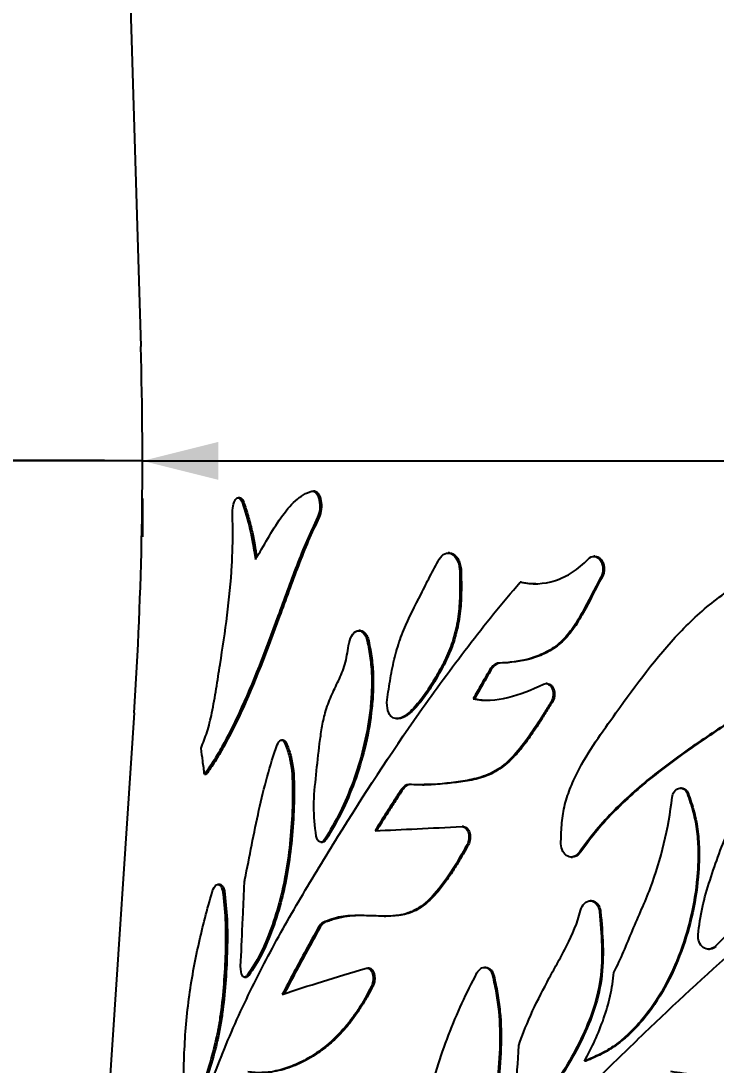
# Model space of a CAD drawing. Header units: millimetres. Extents: x 10 to 459, y 8 to 584.
# Drawn here: x 293 to 311.29, y 360.91 to 388.37 of the extents above; entities that cross this region are included whole.
import ezdxf

# ---------------------------------------------------------------- set-up
doc = ezdxf.new("R2010")
doc.units = ezdxf.units.MM
doc.layers.add('DIMENSIONS', color=2, linetype='Continuous')
doc.layers.add('OUTLINE', color=7, linetype='Continuous', lineweight=25)
doc.styles.add('SLDTEXTSTYLE0', font='TXT', dxfattribs={"width": 0.75})
doc.dimstyles.new('SLDDIMSTYLE5', dxfattribs={"dimtxt": 3.5, "dimasz": 2, "dimexe": 0, "dimexo": 0.0625, "dimgap": 0.875, "dimtad": 1, "dimrnd": 1e-09, "dimzin": 12, "dimdsep": 46, "dimtxsty": 'SLDTEXTSTYLE0', "dimsah": 1, "dimcen": 0.09, "dimadec": 0, "dimazin": 3, "dimtfac": 1, "dimtofl": 0, "dimtmove": 0, "dimatfit": 3, "dimfxl": 0, "dimfrac": 2, "dimtolj": 1, "dimtzin": 12, "dimarcsym": 0})
doc.dimstyles.new('SLDDIMSTYLE6', dxfattribs={"dimtxt": 3.5, "dimasz": 2, "dimexe": 0, "dimexo": 0.0625, "dimgap": 0.875, "dimtad": 1, "dimrnd": 1e-09, "dimzin": 12, "dimdsep": 46, "dimtxsty": 'SLDTEXTSTYLE0', "dimsah": 1, "dimcen": 0.09, "dimadec": 0, "dimazin": 3, "dimtol": 1, "dimtp": 1.6, "dimtm": 1.6, "dimtfac": 1, "dimtofl": 0, "dimtmove": 0, "dimatfit": 3, "dimfxl": 0, "dimfrac": 2, "dimtolj": 1, "dimarcsym": 0})

# ---------------------------------------------------------------- blocks, each defined once
blk = doc.blocks.new('_D_6')
at = {"layer": 'DIMENSIONS'}
for p, q in [((292.45, 474.305), (259.387, 474.305)), ((261.387, 311.805), (261.387, 474.305)), ((299.208, 311.805), (259.387, 311.805))]:
    blk.add_line(p, q, dxfattribs=at)
for points in [[(261.387, 474.305), (260.887, 472.305), (261.887, 472.305)], [(261.387, 311.805), (261.887, 313.805), (260.887, 313.805)]]:
    blk.add_solid(points, dxfattribs=at)
at = {"layer": 'DIMENSIONS', "insert": (256.875, 387.236), "char_height": 3.5, "attachment_point": 1, "rotation": 90, "style": 'SLDTEXTSTYLE0'}
blk.add_mtext('162,5', dxfattribs=at)
blk = doc.blocks.new('_D_7')
at = {"layer": 'DIMENSIONS'}
for p, q in [((295.2, 376.805), (267.387, 376.805)), ((269.387, 311.805), (269.387, 376.805)), ((299.208, 311.805), (267.387, 311.805))]:
    blk.add_line(p, q, dxfattribs=at)
for points in [[(269.387, 376.805), (268.887, 374.805), (269.887, 374.805)], [(269.387, 311.805), (269.887, 313.805), (268.887, 313.805)]]:
    blk.add_solid(points, dxfattribs=at)
at = {"layer": 'DIMENSIONS', "insert": (264.875, 341.719), "char_height": 3.5, "attachment_point": 1, "rotation": 90, "style": 'SLDTEXTSTYLE0'}
blk.add_mtext('65', dxfattribs=at)
blk = doc.blocks.new('_D_8')
at = {"layer": 'DIMENSIONS'}
for p, q in [((316.213, 571.805), (251.387, 571.805)), ((253.387, 311.805), (253.387, 571.805)), ((299.208, 311.805), (251.387, 311.805))]:
    blk.add_line(p, q, dxfattribs=at)
for points in [[(253.387, 571.805), (252.887, 569.805), (253.887, 569.805)], [(253.387, 311.805), (253.887, 313.805), (252.887, 313.805)]]:
    blk.add_solid(points, dxfattribs=at)
at = {"layer": 'DIMENSIONS', "attachment_point": 1, "rotation": 90, "style": 'SLDTEXTSTYLE0'}
for s, insert, char_height in [('±1,60', (249.886, 442.183), 2.5), ('260', (248.875, 433.132), 3.5)]:
    blk.add_mtext(s, dxfattribs=dict(at, insert=insert, char_height=char_height))
blk = doc.blocks.new('_D_24')
at = {"layer": 'DIMENSIONS'}
for p, q in [((296.2, 376.798), (281.118, 376.798)), ((296.2, 376.798), (359.2, 376.798)), ((296.2, 375.805), (296.2, 374.798)), ((359.2, 375.805), (359.2, 374.798))]:
    blk.add_line(p, q, dxfattribs=at)
for points in [[(296.2, 376.798), (298.2, 376.298), (298.2, 377.298)], [(359.2, 376.798), (357.2, 377.298), (357.2, 376.298)]]:
    blk.add_solid(points, dxfattribs=at)
at = {"layer": 'DIMENSIONS', "char_height": 3.5, "attachment_point": 1, "style": 'SLDTEXTSTYLE0'}
for s, insert in [('%%c', (281.118, 381.31)), ('63', (286.397, 381.363))]:
    blk.add_mtext(s, dxfattribs=dict(at, insert=insert))

msp = doc.modelspace()

# ---------------------------------------------------------------- linework, layer by layer
at = {"layer": 'OUTLINE'}
for p, q in [((293.495, 468.301), (296.155, 379.809)), ((300.741, 375.997), (300.697, 375.997)), ((298.763, 375.828), (298.717, 375.828)), ((304.277, 374.376), (304.239, 374.376)), ((308.106, 374.288), (308.075, 374.288)), ((304.581, 373.959), (304.544, 373.959)), ((306.171, 373.609), (306.137, 373.609)), ((301.932, 372.333), (301.891, 372.333)), ((302.155, 372.064), (302.114, 372.064)), ((306.847, 370.94), (306.814, 370.94)), ((304.934, 370.54), (304.898, 370.54)), ((295.98, 370.169), (293.538, 333.46)), ((302.885, 370.02), (302.926, 370.02)), ((299.906, 369.452), (299.862, 369.452)), ((299.986, 369.383), (299.943, 369.383)), ((297.88, 368.552), (297.833, 368.552)), ((303.223, 368.286), (303.211, 368.284)), ((303.57, 368.276), (303.611, 368.276)), ((310.381, 368.192), (310.354, 368.192)), ((310.558, 368.056), (310.531, 368.056)), ((304.644, 367.179), (304.608, 367.179)), ((300.894, 366.773), (300.936, 366.773)), ((301.039, 366.847), (300.997, 366.847)), ((304.776, 366.703), (304.74, 366.703)), ((307.477, 366.379), (307.51, 366.379)), ((307.729, 366.511), (307.698, 366.511)), ((298.231, 365.662), (298.185, 365.662)), ((298.371, 365.4), (298.325, 365.4)), ((308.013, 365.228), (307.982, 365.228)), ((308.253, 364.945), (308.223, 364.945)), ((300.991, 364.659), (300.95, 364.659)), ((302.56, 364.826), (302.599, 364.826)), ((311.091, 363.958), (311.117, 363.958)), ((311.293, 364.031), (311.267, 364.031)), ((302.167, 363.457), (302.127, 363.457)), ((305.235, 363.478), (305.2, 363.478)), ((298.888, 363.222), (298.933, 363.222)), ((299.002, 363.267), (298.957, 363.267)), ((305.446, 363.264), (305.411, 363.264)), ((302.266, 362.986), (302.227, 362.986)), ((307.863, 361.014), (307.833, 361.014))]:
    msp.add_line(p, q, dxfattribs=at)
msp.add_arc((196.2, 376.805), 100, 356.1951, 1.72158, dxfattribs=at)
for points, knots in [([(299.17, 374.206), (299.388, 374.562), (299.602, 374.959), (299.961, 375.469), (300.088, 375.627), (300.359, 375.873), (300.503, 375.962), (300.66, 375.997)], [0, 0, 0, 0, 0.5, 0.5, 0.75, 0.75, 1, 1, 1, 1]), ([(300.66, 375.997), (300.701, 376.006), (300.743, 375.986), (300.811, 375.898), (300.837, 375.833), (300.882, 375.61), (300.864, 375.431), (300.806, 375.314)], [0, 0, 0, 0, 0.25, 0.25, 0.5, 0.5, 1, 1, 1, 1]), ([(300.703, 375.997), (300.744, 376.006), (300.785, 375.986), (300.854, 375.898), (300.88, 375.832), (300.924, 375.61), (300.907, 375.431), (300.848, 375.314)], [0, 0, 0, 0, 0.25, 0.25, 0.5, 0.5, 1, 1, 1, 1]), ([(298.57, 375.383), (298.568, 375.462), (298.574, 375.541), (298.601, 375.681), (298.622, 375.743), (298.676, 375.822), (298.708, 375.837), (298.77, 375.81), (298.798, 375.769), (298.819, 375.711)], [0, 0, 0, 0, 0.25, 0.25, 0.5, 0.5, 0.75, 0.75, 1, 1, 1, 1]), ([(298.762, 375.823), (298.77, 375.824), (298.793, 375.827), (298.83, 375.79), (298.853, 375.738), (298.864, 375.711)], [0, 0, 0, 0, 0.20502, 0.590429, 1, 1, 1, 1]), ([(298.819, 375.711), (298.897, 375.493), (298.966, 375.256), (299.085, 374.749), (299.133, 374.483), (299.17, 374.206)], [0, 0, 0, 0, 0.5, 0.5, 1, 1, 1, 1]), ([(298.864, 375.711), (298.904, 375.593), (298.984, 375.357), (299.079, 374.979), (299.155, 374.614), (299.19, 374.376), (299.206, 374.266)], [0, 0, 0, 0, 0.273722, 0.547442, 0.791948, 1, 1, 1, 1]), ([(308.657, 370.173), (309.185, 370.91), (309.722, 371.64), (310.637, 372.599), (310.961, 372.894), (311.483, 373.295), (311.662, 373.422), (312.034, 373.663), (312.227, 373.776), (312.814, 374.089), (313.22, 374.261), (314.06, 374.537), (314.494, 374.645), (315.367, 374.872), (315.805, 374.991), (316.45, 375.226), (316.663, 375.313), (317.079, 375.521), (317.281, 375.644), (317.485, 375.766)], [0, 0, 0, 0, 0.25, 0.25, 0.375, 0.375, 0.4375, 0.4375, 0.5, 0.5, 0.625, 0.625, 0.75, 0.75, 0.875, 0.875, 0.9375, 0.9375, 1, 1, 1, 1]), ([(298.027, 370.173), (298.069, 370.38), (298.106, 370.592), (298.175, 371.019), (298.209, 371.233), (298.309, 371.875), (298.374, 372.303), (298.483, 373.169), (298.527, 373.61), (298.564, 374.274), (298.572, 374.496), (298.576, 374.939), (298.573, 375.161), (298.57, 375.383)], [0, 0, 0, 0, 0.125, 0.125, 0.25, 0.25, 0.5, 0.5, 0.75, 0.75, 0.875, 0.875, 1, 1, 1, 1]), ([(300.806, 375.314), (300.708, 375.111), (300.612, 374.907), (300.43, 374.484), (300.343, 374.266), (300.089, 373.607), (299.927, 373.158), (299.437, 371.824), (299.105, 370.951), (298.742, 370.173)], [0, 0, 0, 0, 0.125, 0.125, 0.25, 0.25, 0.5, 0.5, 1, 1, 1, 1]), ([(300.848, 375.314), (300.751, 375.11), (300.654, 374.907), (300.473, 374.483), (300.386, 374.265), (300.132, 373.606), (299.97, 373.156), (299.481, 371.822), (299.149, 370.948), (298.787, 370.169)], [0, 0, 0, 0, 0.125, 0.125, 0.25, 0.25, 0.5, 0.5, 1, 1, 1, 1]), ([(304.007, 374.213), (304.047, 374.281), (304.099, 374.332), (304.213, 374.382), (304.276, 374.381), (304.388, 374.324), (304.438, 374.269), (304.512, 374.131), (304.535, 374.047), (304.544, 373.959)], [0, 0, 0, 0, 0.25, 0.25, 0.5, 0.5, 0.75, 0.75, 1, 1, 1, 1]), ([(304.276, 374.375), (304.277, 374.375), (304.294, 374.377), (304.343, 374.367), (304.406, 374.335), (304.461, 374.28), (304.511, 374.21), (304.559, 374.104), (304.574, 374.006), (304.581, 373.959)], [0, 0, 0, 0, 0.002742, 0.115991, 0.326096, 0.439625, 0.553224, 0.785112, 1, 1, 1, 1]), ([(307.923, 374.214), (307.971, 374.266), (308.034, 374.293), (308.156, 374.279), (308.214, 374.238), (308.293, 374.118), (308.314, 374.04), (308.317, 373.883), (308.298, 373.803), (308.261, 373.738)], [0, 0, 0, 0, 0.25, 0.25, 0.5, 0.5, 0.75, 0.75, 1, 1, 1, 1]), ([(308.106, 374.287), (308.13, 374.284), (308.18, 374.279), (308.248, 374.23), (308.303, 374.156), (308.34, 374.055), (308.351, 373.938), (308.334, 373.826), (308.304, 373.764), (308.292, 373.738)], [0, 0, 0, 0, 0.127107, 0.258577, 0.396799, 0.545786, 0.707871, 0.877347, 1, 1, 1, 1]), ([(302.68, 370.173), (302.647, 370.25), (302.63, 370.343), (302.633, 370.536), (302.649, 370.633), (302.701, 370.915), (302.728, 371.107), (302.799, 371.481), (302.844, 371.662), (302.946, 372.015), (303.005, 372.186), (303.209, 372.682), (303.374, 372.982), (303.607, 373.447), (303.683, 373.604), (303.842, 373.911), (303.925, 374.062), (304.007, 374.213)], [0, 0, 0, 0, 0.0625, 0.0625, 0.125, 0.125, 0.25, 0.25, 0.375, 0.375, 0.5, 0.5, 0.75, 0.75, 0.875, 0.875, 1, 1, 1, 1]), ([(306.137, 373.609), (306.438, 373.54), (306.756, 373.554), (307.216, 373.703), (307.37, 373.775), (307.66, 373.962), (307.796, 374.077), (307.923, 374.214)], [0, 0, 0, 0, 0.5, 0.5, 0.75, 0.75, 1, 1, 1, 1]), ([(304.544, 373.959), (304.55, 373.773), (304.555, 373.587), (304.552, 373.214), (304.543, 373.027), (304.503, 372.661), (304.472, 372.481), (304.385, 372.127), (304.329, 371.953), (304.196, 371.63), (304.12, 371.477), (303.959, 371.181), (303.875, 371.036), (303.699, 370.759), (303.608, 370.626), (303.416, 370.381), (303.317, 370.266), (303.209, 370.173)], [0, 0, 0, 0, 0.125, 0.125, 0.25, 0.25, 0.375, 0.375, 0.5, 0.5, 0.625, 0.625, 0.75, 0.75, 0.875, 0.875, 1, 1, 1, 1]), ([(304.581, 373.959), (304.587, 373.773), (304.592, 373.587), (304.588, 373.213), (304.579, 373.026), (304.54, 372.66), (304.509, 372.479), (304.422, 372.125), (304.365, 371.951), (304.232, 371.627), (304.156, 371.475), (303.995, 371.178), (303.911, 371.033), (303.735, 370.755), (303.643, 370.622), (303.452, 370.377), (303.352, 370.263), (303.244, 370.169)], [0, 0, 0, 0, 0.125, 0.125, 0.25, 0.25, 0.375, 0.375, 0.5, 0.5, 0.625, 0.625, 0.75, 0.75, 0.875, 0.875, 1, 1, 1, 1]), ([(308.261, 373.738), (308.088, 373.434), (307.937, 373.111), (307.682, 372.653), (307.592, 372.503), (307.394, 372.229), (307.286, 372.106), (307.045, 371.898), (306.916, 371.815), (306.653, 371.683), (306.517, 371.633), (306.111, 371.519), (305.841, 371.49), (305.575, 371.479)], [0, 0, 0, 0, 0.25, 0.25, 0.375, 0.375, 0.5, 0.5, 0.625, 0.625, 0.75, 0.75, 1, 1, 1, 1]), ([(308.292, 373.738), (308.119, 373.434), (307.969, 373.112), (307.714, 372.653), (307.624, 372.504), (307.427, 372.23), (307.319, 372.107), (307.079, 371.899), (306.95, 371.815), (306.687, 371.683), (306.551, 371.633), (306.145, 371.519), (305.876, 371.49), (305.61, 371.479)], [0, 0, 0, 0, 0.25, 0.25, 0.375, 0.375, 0.5, 0.5, 0.625, 0.625, 0.75, 0.75, 1, 1, 1, 1]), ([(303.484, 370.173), (303.899, 370.762), (304.325, 371.346), (304.986, 372.207), (305.21, 372.492), (305.667, 373.056), (305.9, 373.333), (306.137, 373.609)], [0, 0, 0, 0, 0.5, 0.5, 0.75, 0.75, 1, 1, 1, 1]), ([(306.171, 373.609), (306.247, 373.594), (306.372, 373.569), (306.5, 373.57), (306.549, 373.57)], [0, 0, 0, 0, 0.611693, 1, 1, 1, 1]), ([(301.624, 371.939), (301.637, 372.034), (301.665, 372.123), (301.744, 372.262), (301.797, 372.312), (301.907, 372.343), (301.965, 372.323), (302.058, 372.227), (302.093, 372.151), (302.114, 372.064)], [0, 0, 0, 0, 0.25, 0.25, 0.5, 0.5, 0.75, 0.75, 1, 1, 1, 1]), ([(301.932, 372.332), (301.934, 372.332), (301.964, 372.335), (302.02, 372.31), (302.089, 372.238), (302.132, 372.147), (302.149, 372.084), (302.155, 372.064)], [0, 0, 0, 0, 0.02953, 0.302434, 0.576826, 0.866729, 1, 1, 1, 1]), ([(301.01, 370.173), (301.055, 370.329), (301.107, 370.475), (301.227, 370.751), (301.293, 370.882), (301.421, 371.149), (301.481, 371.288), (301.569, 371.604), (301.596, 371.772), (301.624, 371.939)], [0, 0, 0, 0, 0.25, 0.25, 0.5, 0.5, 0.75, 0.75, 1, 1, 1, 1]), ([(302.114, 372.064), (302.143, 371.914), (302.171, 371.763), (302.213, 371.457), (302.226, 371.301), (302.235, 370.982), (302.232, 370.819), (302.216, 370.495), (302.201, 370.334), (302.182, 370.173)], [0, 0, 0, 0, 0.25, 0.25, 0.5, 0.5, 0.75, 0.75, 1, 1, 1, 1]), ([(302.155, 372.064), (302.183, 371.913), (302.211, 371.763), (302.254, 371.456), (302.266, 371.299), (302.275, 370.98), (302.273, 370.817), (302.256, 370.493), (302.241, 370.331), (302.221, 370.169)], [0, 0, 0, 0, 0.25, 0.25, 0.5, 0.5, 0.75, 0.75, 1, 1, 1, 1]), ([(305.34, 371.308), (305.302, 371.242), (305.263, 371.176), (305.225, 371.11), (305.187, 371.044), (305.149, 370.978), (305.111, 370.911), (305.04, 370.788), (304.969, 370.664), (304.898, 370.54)], [0, 0, 0, 0, 0.0002490469, 0.0002490469, 0.0002490469, 0.0004980937, 0.0004980937, 0.0004980937, 0.0009651534, 0.0009651534, 0.0009651534, 0.0009651534]), ([(305.375, 371.308), (305.337, 371.242), (305.299, 371.176), (305.261, 371.11), (305.223, 371.043), (305.185, 370.977), (305.147, 370.911), (305.076, 370.787), (305.005, 370.664), (304.934, 370.54)], [0, 0, 0, 0, 0.0002490469, 0.0002490469, 0.0002490469, 0.0004980937, 0.0004980937, 0.0004980937, 0.0009645965, 0.0009645965, 0.0009645965, 0.0009645965]), ([(304.898, 370.54), (305.194, 370.479), (305.504, 370.5), (306.127, 370.652), (306.439, 370.779), (306.75, 370.926)], [0, 0, 0, 0, 0.5, 0.5, 1, 1, 1, 1]), ([(306.75, 370.926), (306.795, 370.947), (306.843, 370.944), (306.927, 370.898), (306.962, 370.855), (307.004, 370.749), (307.012, 370.687), (307.001, 370.564), (306.982, 370.505), (306.952, 370.456)], [0, 0, 0, 0, 0.25, 0.25, 0.5, 0.5, 0.75, 0.75, 1, 1, 1, 1]), ([(306.847, 370.94), (306.867, 370.937), (306.909, 370.932), (306.966, 370.889), (307.011, 370.823), (307.038, 370.736), (307.044, 370.635), (307.026, 370.536), (306.997, 370.481), (306.984, 370.456)], [0, 0, 0, 0, 0.125731, 0.258798, 0.39879, 0.542089, 0.700223, 0.863491, 1, 1, 1, 1]), ([(304.934, 370.54), (305.022, 370.524), (305.141, 370.502), (305.264, 370.507), (305.295, 370.508)], [0, 0, 0, 0, 0.7441818, 1, 1, 1, 1]), ([(296.622, 356.82), (296.725, 357.082), (296.831, 357.347), (297.043, 357.899), (297.149, 358.182), (297.471, 359.044), (297.69, 359.638), (298.146, 360.825), (298.383, 361.419), (298.893, 362.573), (299.167, 363.132), (299.744, 364.229), (300.049, 364.767), (300.68, 365.841), (301.007, 366.378), (302.015, 368), (302.724, 369.094), (303.484, 370.173)], [0, 0, 0, 0, 0.0625, 0.0625, 0.125, 0.125, 0.25, 0.25, 0.375, 0.375, 0.5, 0.5, 0.625, 0.625, 0.75, 0.75, 1, 1, 1, 1]), ([(297.743, 369.24), (297.797, 369.378), (297.851, 369.517), (297.948, 369.823), (297.99, 369.993), (298.027, 370.173)], [0, 0, 0, 0, 0.5, 0.5, 1, 1, 1, 1]), ([(298.742, 370.173), (298.593, 369.851), (298.442, 369.552), (298.215, 369.143), (298.139, 369.013), (297.986, 368.773), (297.908, 368.663), (297.833, 368.552)], [0, 0, 0, 0, 0.5, 0.5, 0.75, 0.75, 1, 1, 1, 1]), ([(298.787, 370.169), (298.638, 369.849), (298.488, 369.55), (298.261, 369.142), (298.185, 369.013), (298.032, 368.773), (297.955, 368.663), (297.88, 368.552)], [0, 0, 0, 0, 0.5, 0.5, 0.75, 0.75, 1, 1, 1, 1]), ([(300.771, 366.931), (300.739, 367.191), (300.708, 367.451), (300.711, 367.99), (300.741, 368.268), (300.799, 368.818), (300.828, 369.093), (300.878, 369.503), (300.897, 369.639), (300.944, 369.909), (300.973, 370.042), (301.01, 370.173)], [0, 0, 0, 0, 0.25, 0.25, 0.5, 0.5, 0.75, 0.75, 0.875, 0.875, 1, 1, 1, 1]), ([(302.182, 370.173), (302.142, 369.853), (302.083, 369.543), (301.934, 368.939), (301.843, 368.643), (301.636, 368.08), (301.522, 367.812), (301.273, 367.309), (301.134, 367.076), (300.997, 366.847)], [0, 0, 0, 0, 0.25, 0.25, 0.5, 0.5, 0.75, 0.75, 1, 1, 1, 1]), ([(302.221, 370.169), (302.182, 369.85), (302.123, 369.54), (301.974, 368.937), (301.883, 368.641), (301.677, 368.079), (301.563, 367.812), (301.314, 367.308), (301.175, 367.076), (301.039, 366.847)], [0, 0, 0, 0, 0.25, 0.25, 0.5, 0.5, 0.75, 0.75, 1, 1, 1, 1]), ([(301.456, 351.999), (301.582, 352.232), (301.708, 352.466), (301.968, 352.925), (302.101, 353.151), (302.508, 353.822), (302.791, 354.259), (303.673, 355.542), (304.306, 356.362), (305.655, 357.954), (306.37, 358.726), (307.483, 359.865), (307.861, 360.243), (308.628, 360.999), (309.017, 361.377), (310.199, 362.512), (311.012, 363.269), (312.688, 364.741), (313.551, 365.458), (316.218, 367.56), (318.094, 368.899), (320.081, 370.173)], [0, 0, 0, 0, 0.03125, 0.03125, 0.0625, 0.0625, 0.125, 0.125, 0.25, 0.25, 0.375, 0.375, 0.4375, 0.4375, 0.5, 0.5, 0.625, 0.625, 0.75, 0.75, 1, 1, 1, 1]), ([(303.209, 370.173), (303.12, 370.096), (303.027, 370.038), (302.882, 370.016), (302.833, 370.02), (302.744, 370.066), (302.706, 370.111), (302.68, 370.173)], [0, 0, 0, 0, 0.5, 0.5, 0.75, 0.75, 1, 1, 1, 1]), ([(303.244, 370.169), (303.216, 370.147), (303.162, 370.103), (303.077, 370.055), (302.997, 370.023), (302.947, 370.025), (302.926, 370.025)], [0, 0, 0, 0, 0.267977, 0.536525, 0.803306, 1, 1, 1, 1]), ([(306.775, 370.173), (306.658, 369.987), (306.541, 369.803), (306.297, 369.448), (306.171, 369.277), (305.897, 368.964), (305.752, 368.828), (305.521, 368.665), (305.441, 368.618), (305.278, 368.54), (305.196, 368.509), (304.951, 368.432), (304.788, 368.4), (304.465, 368.349), (304.305, 368.329), (303.989, 368.295), (303.833, 368.281), (303.525, 368.273), (303.373, 368.279), (303.223, 368.286)], [0, 0, 0, 0, 0.125, 0.125, 0.25, 0.25, 0.375, 0.375, 0.4375, 0.4375, 0.5, 0.5, 0.625, 0.625, 0.75, 0.75, 0.875, 0.875, 1, 1, 1, 1]), ([(306.806, 370.169), (306.746, 370.075), (306.627, 369.885), (306.444, 369.608), (306.253, 369.342), (306.058, 369.102), (305.857, 368.896), (305.653, 368.727), (305.435, 368.592), (305.209, 368.496), (304.978, 368.428), (304.747, 368.382), (304.518, 368.35), (304.19, 368.312), (303.885, 368.281), (303.663, 368.284), (303.611, 368.285)], [0, 0, 0, 0, 0.070969, 0.142023, 0.212933, 0.283709, 0.346725, 0.409908, 0.472803, 0.53757, 0.602511, 0.667777, 0.733188, 0.798351, 0.952038, 1, 1, 1, 1]), ([(307.209, 366.73), (307.213, 366.893), (307.217, 367.057), (307.242, 367.381), (307.264, 367.542), (307.338, 367.859), (307.389, 368.016), (307.506, 368.317), (307.571, 368.462), (307.784, 368.886), (307.95, 369.152), (308.296, 369.668), (308.476, 369.92), (308.657, 370.173)], [0, 0, 0, 0, 0.125, 0.125, 0.25, 0.25, 0.375, 0.375, 0.5, 0.5, 0.75, 0.75, 1, 1, 1, 1]), ([(312.022, 370.173), (311.615, 369.919), (311.215, 369.66), (310.432, 369.124), (310.049, 368.849), (309.31, 368.265), (308.954, 367.953), (308.454, 367.447), (308.292, 367.273), (307.986, 366.902), (307.842, 366.707), (307.698, 366.511)], [0, 0, 0, 0, 0.25, 0.25, 0.5, 0.5, 0.75, 0.75, 0.875, 0.875, 1, 1, 1, 1]), ([(312.042, 370.169), (311.635, 369.916), (311.237, 369.657), (310.456, 369.122), (310.074, 368.846), (309.337, 368.263), (308.982, 367.951), (308.483, 367.446), (308.322, 367.272), (308.017, 366.902), (307.872, 366.706), (307.729, 366.511)], [0, 0, 0, 0, 0.25, 0.25, 0.5, 0.5, 0.75, 0.75, 0.875, 0.875, 1, 1, 1, 1]), ([(310.818, 364.336), (310.848, 364.58), (310.879, 364.824), (310.985, 365.302), (311.058, 365.537), (311.208, 366.004), (311.286, 366.236), (311.454, 366.695), (311.549, 366.919), (311.772, 367.347), (311.898, 367.553), (312.161, 367.954), (312.294, 368.153), (312.497, 368.45), (312.566, 368.547), (312.707, 368.741), (312.777, 368.838), (312.902, 369.044), (312.955, 369.152), (313.047, 369.375), (313.088, 369.49), (313.128, 369.605)], [0, 0, 0, 0, 0.125, 0.125, 0.25, 0.25, 0.375, 0.375, 0.5, 0.5, 0.625, 0.625, 0.75, 0.75, 0.8125, 0.8125, 0.875, 0.875, 0.9375, 0.9375, 1, 1, 1, 1]), ([(298.895, 365.789), (299.017, 366.396), (299.132, 367.009), (299.398, 368.209), (299.549, 368.793), (299.748, 369.328)], [0, 0, 0, 0, 0.5, 0.5, 1, 1, 1, 1]), ([(299.943, 369.383), (299.983, 369.275), (300.024, 369.167), (300.089, 368.929), (300.112, 368.795), (300.154, 368.385), (300.155, 368.096), (300.139, 367.522), (300.122, 367.233), (300.071, 366.658), (300.037, 366.375), (299.946, 365.818), (299.89, 365.545), (299.755, 365.01), (299.675, 364.75), (299.499, 364.266), (299.401, 364.035), (299.189, 363.617), (299.072, 363.441), (298.957, 363.267)], [0, 0, 0, 0, 0.0625, 0.0625, 0.125, 0.125, 0.25, 0.25, 0.375, 0.375, 0.5, 0.5, 0.625, 0.625, 0.75, 0.75, 0.875, 0.875, 1, 1, 1, 1]), ([(299.986, 369.383), (300.026, 369.275), (300.067, 369.167), (300.133, 368.929), (300.156, 368.795), (300.197, 368.385), (300.198, 368.096), (300.182, 367.522), (300.165, 367.233), (300.114, 366.659), (300.08, 366.375), (299.99, 365.819), (299.934, 365.546), (299.799, 365.011), (299.719, 364.751), (299.543, 364.266), (299.446, 364.036), (299.233, 363.617), (299.117, 363.441), (299.002, 363.267)], [0, 0, 0, 0, 0.0625, 0.0625, 0.125, 0.125, 0.25, 0.25, 0.375, 0.375, 0.5, 0.5, 0.625, 0.625, 0.75, 0.75, 0.875, 0.875, 1, 1, 1, 1]), ([(299.748, 369.328), (299.772, 369.392), (299.807, 369.438), (299.881, 369.46), (299.917, 369.434), (299.943, 369.383)], [0, 0, 0, 0, 0.5, 0.5, 1, 1, 1, 1]), ([(299.906, 369.449), (299.909, 369.45), (299.925, 369.454), (299.955, 369.434), (299.975, 369.401), (299.986, 369.383)], [0, 0, 0, 0, 0.086987, 0.528354, 1, 1, 1, 1]), ([(313.644, 369.54), (313.625, 369.012), (313.606, 368.484), (313.475, 367.698), (313.413, 367.442), (313.249, 366.948), (313.148, 366.708), (312.922, 366.238), (312.798, 366.01), (312.536, 365.57), (312.398, 365.357), (312.105, 364.948), (311.952, 364.75), (311.623, 364.377), (311.445, 364.204), (311.267, 364.031)], [0, 0, 0, 0, 0.25, 0.25, 0.375, 0.375, 0.5, 0.5, 0.625, 0.625, 0.75, 0.75, 0.875, 0.875, 1, 1, 1, 1]), ([(297.833, 368.552), (297.825, 368.611), (297.817, 368.669), (297.81, 368.727), (297.802, 368.786), (297.794, 368.844), (297.787, 368.902), (297.772, 369.015), (297.758, 369.127), (297.743, 369.24)], [0, 0, 0, 0, 0.0002011174, 0.0002011174, 0.0002011174, 0.0004022347, 0.0004022347, 0.0004022347, 0.000789443, 0.000789443, 0.000789443, 0.000789443]), ([(303.198, 368.283), (303.185, 368.282), (303.142, 368.279), (303.075, 368.237), (303.031, 368.18), (303.011, 368.154)], [0, 0, 0, 0, 0.192509, 0.625297, 1, 1, 1, 1]), ([(303.218, 368.28), (303.211, 368.28), (303.175, 368.277), (303.114, 368.236), (303.07, 368.18), (303.05, 368.154)], [0, 0, 0, 0, 0.1113864, 0.5872932, 1, 1, 1, 1]), ([(303.011, 368.154), (302.946, 368.055), (302.881, 367.955), (302.817, 367.856), (302.752, 367.756), (302.688, 367.657), (302.625, 367.557), (302.522, 367.394), (302.42, 367.232), (302.318, 367.069)], [0, 0, 0, 0, 0.000412155, 0.000412155, 0.000412155, 0.00082431, 0.00082431, 0.00082431, 0.001494152, 0.001494152, 0.001494152, 0.001494152]), ([(303.05, 368.154), (302.985, 368.055), (302.92, 367.955), (302.856, 367.856), (302.791, 367.756), (302.728, 367.656), (302.664, 367.556), (302.561, 367.394), (302.459, 367.231), (302.358, 367.069)], [0, 0, 0, 0, 0.000412155, 0.000412155, 0.000412155, 0.00082431, 0.00082431, 0.00082431, 0.00149305, 0.00149305, 0.00149305, 0.00149305]), ([(310.531, 368.056), (310.586, 367.893), (310.642, 367.73), (310.733, 367.396), (310.766, 367.225), (310.808, 366.874), (310.818, 366.694), (310.823, 366.337), (310.817, 366.159), (310.779, 365.627), (310.727, 365.274), (310.573, 364.573), (310.474, 364.231), (310.231, 363.57), (310.086, 363.249), (309.747, 362.639), (309.556, 362.357), (309.233, 361.975), (309.118, 361.853), (308.882, 361.629), (308.76, 361.526), (308.507, 361.344), (308.376, 361.266), (308.107, 361.131), (307.969, 361.072), (307.833, 361.014)], [0, 0, 0, 0, 0.0625, 0.0625, 0.125, 0.125, 0.1875, 0.1875, 0.25, 0.25, 0.375, 0.375, 0.5, 0.5, 0.625, 0.625, 0.75, 0.75, 0.8125, 0.8125, 0.875, 0.875, 0.9375, 0.9375, 1, 1, 1, 1]), ([(310.558, 368.056), (310.613, 367.893), (310.668, 367.73), (310.759, 367.396), (310.793, 367.225), (310.835, 366.875), (310.844, 366.695), (310.849, 366.338), (310.843, 366.16), (310.806, 365.628), (310.753, 365.275), (310.6, 364.574), (310.501, 364.232), (310.258, 363.572), (310.114, 363.25), (309.776, 362.641), (309.585, 362.358), (309.263, 361.976), (309.148, 361.854), (308.912, 361.629), (308.79, 361.527), (308.538, 361.344), (308.407, 361.266), (308.138, 361.131), (308, 361.072), (307.863, 361.014)], [0, 0, 0, 0, 0.0625, 0.0625, 0.125, 0.125, 0.1875, 0.1875, 0.25, 0.25, 0.375, 0.375, 0.5, 0.5, 0.625, 0.625, 0.75, 0.75, 0.8125, 0.8125, 0.875, 0.875, 0.9375, 0.9375, 1, 1, 1, 1]), ([(308.602, 363.348), (308.793, 363.698), (308.935, 364.079), (309.251, 364.821), (309.42, 365.187), (309.706, 365.946), (309.825, 366.339), (310.017, 367.137), (310.088, 367.541), (310.137, 367.951)], [0, 0, 0, 0, 0.25, 0.25, 0.5, 0.5, 0.75, 0.75, 1, 1, 1, 1]), ([(310.137, 367.951), (310.144, 368.005), (310.163, 368.056), (310.222, 368.14), (310.262, 368.172), (310.351, 368.198), (310.399, 368.192), (310.479, 368.144), (310.511, 368.104), (310.531, 368.056)], [0, 0, 0, 0, 0.25, 0.25, 0.5, 0.5, 0.75, 0.75, 1, 1, 1, 1]), ([(310.381, 368.191), (310.383, 368.191), (310.407, 368.195), (310.452, 368.178), (310.509, 368.139), (310.542, 368.093), (310.555, 368.063), (310.558, 368.056)], [0, 0, 0, 0, 0.030864, 0.319944, 0.609073, 0.917547, 1, 1, 1, 1]), ([(304.608, 367.179), (304.646, 367.18), (304.682, 367.164), (304.741, 367.103), (304.764, 367.06), (304.802, 366.912), (304.788, 366.791), (304.74, 366.703)], [0, 0, 0, 0, 0.25, 0.25, 0.5, 0.5, 1, 1, 1, 1]), ([(304.644, 367.179), (304.682, 367.18), (304.718, 367.164), (304.778, 367.103), (304.8, 367.06), (304.838, 366.912), (304.824, 366.791), (304.776, 366.703)], [0, 0, 0, 0, 0.25, 0.25, 0.5, 0.5, 1, 1, 1, 1]), ([(300.997, 366.847), (300.96, 366.788), (300.91, 366.761), (300.822, 366.795), (300.787, 366.855), (300.771, 366.931)], [0, 0, 0, 0, 0.5, 0.5, 1, 1, 1, 1]), ([(301.039, 366.847), (301.025, 366.828), (300.996, 366.792), (300.958, 366.77), (300.939, 366.774), (300.936, 366.775)], [0, 0, 0, 0, 0.458064, 0.917196, 1, 1, 1, 1]), ([(304.74, 366.703), (304.616, 366.483), (304.492, 366.263), (304.229, 365.848), (304.09, 365.652), (303.788, 365.297), (303.629, 365.146), (303.371, 364.985), (303.282, 364.942), (303.107, 364.879), (303.019, 364.859), (302.755, 364.822), (302.581, 364.823), (302.24, 364.833), (302.073, 364.839), (301.743, 364.841), (301.581, 364.838), (301.262, 364.782), (301.105, 364.721), (300.95, 364.659)], [0, 0, 0, 0, 0.125, 0.125, 0.25, 0.25, 0.375, 0.375, 0.4375, 0.4375, 0.5, 0.5, 0.625, 0.625, 0.75, 0.75, 0.875, 0.875, 1, 1, 1, 1]), ([(304.776, 366.703), (304.714, 366.593), (304.59, 366.374), (304.398, 366.055), (304.196, 365.752), (303.999, 365.495), (303.808, 365.287), (303.627, 365.126), (303.438, 364.997), (303.242, 364.909), (303.045, 364.856), (302.829, 364.828), (302.682, 364.827), (302.599, 364.827)], [0, 0, 0, 0, 0.105816, 0.211807, 0.317523, 0.422962, 0.501895, 0.58099, 0.659722, 0.738685, 0.817997, 0.897191, 1, 1, 1, 1]), ([(307.698, 366.511), (307.658, 366.455), (307.608, 366.413), (307.498, 366.373), (307.439, 366.375), (307.336, 366.425), (307.291, 366.472), (307.23, 366.588), (307.213, 366.658), (307.209, 366.73)], [0, 0, 0, 0, 0.25, 0.25, 0.5, 0.5, 0.75, 0.75, 1, 1, 1, 1]), ([(307.729, 366.511), (307.704, 366.482), (307.655, 366.423), (307.575, 366.381), (307.526, 366.384), (307.51, 366.384)], [0, 0, 0, 0, 0.399421, 0.79968, 1, 1, 1, 1]), ([(298.882, 365.682), (298.882, 365.691), (298.883, 365.701), (298.884, 365.71), (298.885, 365.719), (298.886, 365.728), (298.887, 365.737), (298.889, 365.755), (298.892, 365.772), (298.895, 365.789)], [0, 0, 0, 0, 0.0000275736, 0.0000275736, 0.0000275736, 0.0000551491, 0.0000551491, 0.0000551491, 0.0001087914, 0.0001087914, 0.0001087914, 0.0001087914]), ([(298.03, 365.447), (298.05, 365.514), (298.075, 365.571), (298.132, 365.647), (298.164, 365.666), (298.226, 365.656), (298.254, 365.628), (298.299, 365.535), (298.316, 365.471), (298.325, 365.4)], [0, 0, 0, 0, 0.25, 0.25, 0.5, 0.5, 0.75, 0.75, 1, 1, 1, 1]), ([(298.231, 365.661), (298.232, 365.662), (298.252, 365.665), (298.287, 365.641), (298.332, 365.572), (298.358, 365.484), (298.368, 365.42), (298.371, 365.4)], [0, 0, 0, 0, 0.020252, 0.294794, 0.569375, 0.858235, 1, 1, 1, 1]), ([(298.783, 363.507), (298.8, 363.869), (298.816, 364.232), (298.833, 364.594), (298.841, 364.776), (298.849, 364.957), (298.857, 365.138), (298.866, 365.32), (298.874, 365.501), (298.882, 365.682)], [0, 0, 0, 0, 0.001090809, 0.001090809, 0.001090809, 0.001636214, 0.001636214, 0.001636214, 0.002181618, 0.002181618, 0.002181618, 0.002181618]), ([(297.3, 359.643), (297.292, 359.889), (297.285, 360.136), (297.284, 360.633), (297.288, 360.882), (297.307, 361.385), (297.321, 361.637), (297.362, 362.146), (297.39, 362.403), (297.489, 363.151), (297.577, 363.628), (297.732, 364.326), (297.788, 364.555), (297.905, 365.006), (297.967, 365.226), (298.03, 365.447)], [0, 0, 0, 0, 0.125, 0.125, 0.25, 0.25, 0.375, 0.375, 0.5, 0.5, 0.75, 0.75, 0.875, 0.875, 1, 1, 1, 1]), ([(298.325, 365.4), (298.349, 365.15), (298.373, 364.901), (298.392, 364.385), (298.39, 364.12), (298.373, 363.584), (298.358, 363.317), (298.317, 362.785), (298.29, 362.52), (298.235, 362.124), (298.214, 361.992), (298.166, 361.736), (298.14, 361.612), (298.054, 361.247), (297.988, 361.016), (297.845, 360.57), (297.769, 360.356), (297.615, 359.939), (297.538, 359.735), (297.461, 359.531)], [0, 0, 0, 0, 0.125, 0.125, 0.25, 0.25, 0.375, 0.375, 0.5, 0.5, 0.5625, 0.5625, 0.625, 0.625, 0.75, 0.75, 0.875, 0.875, 1, 1, 1, 1]), ([(298.371, 365.4), (298.395, 365.15), (298.419, 364.901), (298.438, 364.385), (298.435, 364.12), (298.419, 363.584), (298.404, 363.317), (298.363, 362.785), (298.336, 362.52), (298.281, 362.125), (298.26, 361.993), (298.212, 361.737), (298.186, 361.612), (298.101, 361.247), (298.034, 361.016), (297.891, 360.571), (297.815, 360.356), (297.662, 359.939), (297.584, 359.735), (297.508, 359.531)], [0, 0, 0, 0, 0.125, 0.125, 0.25, 0.25, 0.375, 0.375, 0.5, 0.5, 0.5625, 0.5625, 0.625, 0.625, 0.75, 0.75, 0.875, 0.875, 1, 1, 1, 1]), ([(307.726, 364.973), (307.744, 365.046), (307.779, 365.112), (307.874, 365.205), (307.934, 365.231), (308.052, 365.224), (308.108, 365.192), (308.19, 365.088), (308.215, 365.019), (308.223, 364.945)], [0, 0, 0, 0, 0.25, 0.25, 0.5, 0.5, 0.75, 0.75, 1, 1, 1, 1]), ([(308.013, 365.224), (308.021, 365.225), (308.055, 365.23), (308.115, 365.203), (308.181, 365.146), (308.233, 365.057), (308.246, 364.984), (308.253, 364.945)], [0, 0, 0, 0, 0.0651207, 0.2839325, 0.5058859, 0.7393513, 1, 1, 1, 1]), ([(308.223, 364.945), (308.276, 364.355), (308.327, 363.764), (308.201, 362.863), (308.128, 362.576), (307.933, 362.023), (307.814, 361.754), (307.558, 361.236), (307.42, 360.989), (307.123, 360.515), (306.963, 360.291), (306.628, 359.861), (306.453, 359.654), (306.095, 359.263), (305.911, 359.079), (305.728, 358.894)], [0, 0, 0, 0, 0.25, 0.25, 0.375, 0.375, 0.5, 0.5, 0.625, 0.625, 0.75, 0.75, 0.875, 0.875, 1, 1, 1, 1]), ([(308.253, 364.945), (308.307, 364.355), (308.357, 363.764), (308.231, 362.864), (308.159, 362.577), (307.964, 362.024), (307.845, 361.755), (307.462, 360.978), (307.163, 360.507), (306.661, 359.861), (306.486, 359.655), (306.128, 359.263), (305.944, 359.079), (305.762, 358.894)], [0, 0, 0, 0, 0.25, 0.25, 0.375, 0.375, 0.5, 0.5, 0.75, 0.75, 0.875, 0.875, 1, 1, 1, 1]), ([(306.098, 361.42), (306.309, 362.051), (306.599, 362.633), (306.981, 363.342), (307.059, 363.483), (307.214, 363.766), (307.291, 363.908), (307.513, 364.341), (307.646, 364.645), (307.726, 364.973)], [0, 0, 0, 0, 0.5, 0.5, 0.625, 0.625, 0.75, 0.75, 1, 1, 1, 1]), ([(301.884, 364.84), (301.784, 364.835), (301.581, 364.826), (301.283, 364.764), (301.089, 364.694), (300.991, 364.659)], [0, 0, 0, 0, 0.326127, 0.663266, 1, 1, 1, 1]), ([(302.58, 364.827), (302.561, 364.826), (302.534, 364.825), (302.509, 364.825), (302.502, 364.826)], [0, 0, 0, 0, 0.718796, 1, 1, 1, 1]), ([(300.832, 364.534), (300.721, 364.333), (300.61, 364.134), (300.501, 363.934), (300.395, 363.739), (300.289, 363.544), (300.185, 363.35), (300.081, 363.155), (299.978, 362.96), (299.877, 362.766)], [0, 0, 0, 0, 0.000814523, 0.000814523, 0.000814523, 0.001608003, 0.001608003, 0.001608003, 0.002401584, 0.002401584, 0.002401584, 0.002401584]), ([(300.874, 364.534), (300.763, 364.333), (300.545, 363.938), (300.23, 363.355), (300.028, 362.972), (299.929, 362.783)], [0, 0, 0, 0, 0.342781, 0.676354, 1, 1, 1, 1]), ([(311.267, 364.031), (311.222, 363.99), (311.167, 363.964), (311.056, 363.954), (310.999, 363.971), (310.906, 364.038), (310.869, 364.089), (310.823, 364.205), (310.814, 364.27), (310.818, 364.336)], [0, 0, 0, 0, 0.25, 0.25, 0.5, 0.5, 0.75, 0.75, 1, 1, 1, 1]), ([(311.293, 364.031), (311.266, 364.01), (311.212, 363.969), (311.148, 363.962), (311.117, 363.959)], [0, 0, 0, 0, 0.503345, 1, 1, 1, 1]), ([(298.957, 363.267), (298.937, 363.24), (298.914, 363.224), (298.87, 363.221), (298.848, 363.234), (298.796, 363.31), (298.779, 363.407), (298.783, 363.507)], [0, 0, 0, 0, 0.25, 0.25, 0.5, 0.5, 1, 1, 1, 1]), ([(302.09, 363.454), (302.124, 363.464), (302.159, 363.454), (302.218, 363.401), (302.241, 363.359), (302.283, 363.209), (302.271, 363.081), (302.227, 362.986)], [0, 0, 0, 0, 0.25, 0.25, 0.5, 0.5, 1, 1, 1, 1]), ([(302.166, 363.454), (302.172, 363.454), (302.194, 363.456), (302.232, 363.429), (302.273, 363.375), (302.301, 363.296), (302.313, 363.2), (302.305, 363.096), (302.284, 363.024), (302.268, 362.99), (302.266, 362.986)], [0, 0, 0, 0, 0.041505, 0.181291, 0.324249, 0.474691, 0.634253, 0.802011, 0.976911, 1, 1, 1, 1]), ([(303.513, 356.2), (303.49, 356.353), (303.467, 356.505), (303.432, 356.812), (303.42, 356.966), (303.401, 357.433), (303.407, 357.747), (303.449, 358.382), (303.485, 358.698), (303.581, 359.32), (303.641, 359.626), (303.852, 360.536), (304.036, 361.132), (304.362, 361.983), (304.479, 362.261), (304.728, 362.804), (304.864, 363.068), (305.001, 363.332)], [0, 0, 0, 0, 0.0625, 0.0625, 0.125, 0.125, 0.25, 0.25, 0.375, 0.375, 0.5, 0.5, 0.75, 0.75, 0.875, 0.875, 1, 1, 1, 1]), ([(305.001, 363.332), (305.027, 363.381), (305.062, 363.421), (305.141, 363.472), (305.185, 363.483), (305.27, 363.468), (305.309, 363.444), (305.373, 363.369), (305.397, 363.319), (305.411, 363.264)], [0, 0, 0, 0, 0.25, 0.25, 0.5, 0.5, 0.75, 0.75, 1, 1, 1, 1]), ([(305.235, 363.475), (305.241, 363.476), (305.272, 363.481), (305.326, 363.455), (305.389, 363.398), (305.427, 363.328), (305.441, 363.279), (305.446, 363.264)], [0, 0, 0, 0, 0.060372, 0.325449, 0.592105, 0.873176, 1, 1, 1, 1]), ([(307.833, 361.014), (308.023, 361.369), (308.198, 361.739), (308.402, 362.325), (308.46, 362.526), (308.552, 362.932), (308.584, 363.138), (308.602, 363.348)], [0, 0, 0, 0, 0.5, 0.5, 0.75, 0.75, 1, 1, 1, 1]), ([(299.002, 363.267), (298.989, 363.252), (298.967, 363.226), (298.943, 363.225), (298.933, 363.225)], [0, 0, 0, 0, 0.579287, 1, 1, 1, 1]), ([(305.411, 363.264), (305.445, 363.109), (305.478, 362.953), (305.535, 362.64), (305.557, 362.482), (305.602, 362.001), (305.609, 361.675), (305.588, 361.012), (305.558, 360.684), (305.468, 360.036), (305.408, 359.716), (305.263, 359.08), (305.175, 358.764), (304.974, 358.152), (304.86, 357.857), (304.6, 357.29), (304.455, 357.014), (304.215, 356.636), (304.13, 356.517), (303.955, 356.291), (303.864, 356.183), (303.773, 356.075)], [0, 0, 0, 0, 0.0625, 0.0625, 0.125, 0.125, 0.25, 0.25, 0.375, 0.375, 0.5, 0.5, 0.625, 0.625, 0.75, 0.75, 0.875, 0.875, 0.9375, 0.9375, 1, 1, 1, 1]), ([(305.446, 363.264), (305.479, 363.109), (305.513, 362.953), (305.57, 362.64), (305.591, 362.482), (305.636, 362.001), (305.643, 361.675), (305.622, 361.013), (305.592, 360.685), (305.502, 360.037), (305.443, 359.716), (305.297, 359.081), (305.21, 358.765), (305.009, 358.153), (304.895, 357.858), (304.636, 357.29), (304.491, 357.015), (304.251, 356.637), (304.167, 356.518), (303.991, 356.291), (303.9, 356.183), (303.81, 356.075)], [0, 0, 0, 0, 0.0625, 0.0625, 0.125, 0.125, 0.25, 0.25, 0.375, 0.375, 0.5, 0.5, 0.625, 0.625, 0.75, 0.75, 0.875, 0.875, 0.9375, 0.9375, 1, 1, 1, 1]), ([(302.227, 362.986), (302.114, 362.771), (302.001, 362.556), (301.753, 362.175), (301.62, 362.006), (301.342, 361.696), (301.198, 361.557), (300.909, 361.317), (300.763, 361.215), (300.472, 361.039), (300.325, 360.964), (300.04, 360.845), (299.9, 360.8), (299.625, 360.734), (299.491, 360.714), (299.228, 360.703), (299.099, 360.716), (298.973, 360.73)], [0, 0, 0, 0, 0.125, 0.125, 0.25, 0.25, 0.375, 0.375, 0.5, 0.5, 0.625, 0.625, 0.75, 0.75, 0.875, 0.875, 1, 1, 1, 1]), ([(302.266, 362.986), (302.214, 362.889), (302.109, 362.694), (301.941, 362.419), (301.766, 362.159), (301.584, 361.921), (301.382, 361.696), (301.161, 361.489), (300.925, 361.3), (300.688, 361.14), (300.439, 360.999), (300.181, 360.882), (299.915, 360.79), (299.655, 360.734), (299.464, 360.708), (299.362, 360.711), (299.342, 360.712)], [0, 0, 0, 0, 0.064246, 0.128759, 0.193256, 0.257564, 0.321639, 0.397542, 0.47366, 0.549844, 0.625835, 0.713647, 0.801749, 0.889966, 0.9781, 1, 1, 1, 1]), ([(315.314, 362.191), (315.166, 361.977), (315.017, 361.763), (314.744, 361.495), (314.644, 361.414), (314.436, 361.268), (314.328, 361.204), (314, 361.028), (313.77, 360.937), (313.305, 360.796), (313.071, 360.746), (312.373, 360.629), (311.905, 360.598), (311.218, 360.611), (310.991, 360.624), (310.543, 360.671), (310.322, 360.705), (310.103, 360.74)], [0, 0, 0, 0, 0.125, 0.125, 0.1875, 0.1875, 0.25, 0.25, 0.375, 0.375, 0.5, 0.5, 0.75, 0.75, 0.875, 0.875, 1, 1, 1, 1])]:
    msp.add_open_spline(points, degree=3, knots=knots, dxfattribs=at)
for points in [[(305.575, 371.479), (305.485, 371.475), (305.398, 371.408), (305.34, 371.308)], [(305.61, 371.479), (305.52, 371.475), (305.433, 371.408), (305.375, 371.308)], [(306.952, 370.456), (306.893, 370.361), (306.834, 370.267), (306.775, 370.173)], [(306.984, 370.456), (306.925, 370.36), (306.865, 370.264), (306.806, 370.169)], [(302.318, 367.069), (303.032, 367.105), (303.797, 367.142), (304.608, 367.179)], [(300.95, 364.659), (300.906, 364.637), (300.865, 364.592), (300.832, 364.534)], [(300.991, 364.659), (300.948, 364.637), (300.907, 364.592), (300.874, 364.534)], [(299.877, 362.766), (300.549, 362.995), (301.288, 363.224), (302.09, 363.454)], [(305.728, 358.894), (305.942, 359.714), (306.077, 360.566), (306.098, 361.42)]]:
    msp.add_open_spline(points, degree=3, dxfattribs=at)

# ---------------------------------------------------------------- dimensions: what is measured, and where the dimension line sits
at = {"layer": 'DIMENSIONS'}
for base, p2, dimstyle, picture, middle in [((253.387, 571.805), (317.213, 571.805), 'SLDDIMSTYLE6', '_D_8', (253.387, 441.805)), ((261.387, 474.305), (293.45, 474.305), 'SLDDIMSTYLE5', '_D_6', (261.387, 393.055)), ((269.387, 376.805), (296.2, 376.805), 'SLDDIMSTYLE5', '_D_7', (269.387, 344.305))]:
    dim = msp.add_linear_dim(base=base, p1=(300.208, 311.805), p2=p2, angle=90, dimstyle=dimstyle, dxfattribs=at)
    dim.commit()
    dim.dimension.update_dxf_attribs({"geometry": picture, "text_midpoint": middle, "dimtype": 160})
dim = msp.add_linear_dim(base=(359.2, 376.798), p1=(296.2, 376.805), p2=(359.2, 376.805), text='%%c<>', dimstyle='SLDDIMSTYLE5', dxfattribs=at)
dim.commit()
dim.dimension.update_dxf_attribs({"geometry": '_D_24', "text_midpoint": (286.344, 376.798), "dimtype": 160})

doc.saveas('drawing.dxf')
